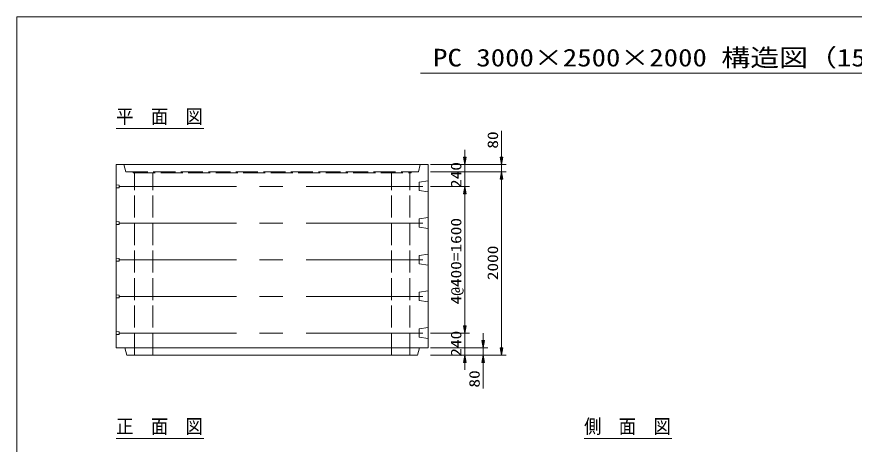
# Model space of a CAD drawing. Units: millimetres on the paper, scale 1:40. Extents: x 18 to 410, y 10 to 287.
# Drawn here: x 18 to 246.2, y 170.4 to 287 of the extents above; entities that cross this region are included whole.
import ezdxf
from ezdxf.enums import TextEntityAlignment as Align

# ---------------------------------------------------------------- set-up
doc = ezdxf.new("R2010")
doc.units = ezdxf.units.MM
doc.linetypes.add('DASHED', pattern=[7.5, 6, -1.5])
doc.linetypes.add('USER1', pattern=[50.8, 31.75, -6.35, 6.35, -6.35])
for name, color, linetype, lineweight in [('0_7', 7, 'Continuous', 13), ('Layer1', 3, 'Continuous', 13), ('Layer2', 6, 'USER1', 13), ('Layer3', 7, 'Continuous', 13), ('Layer4', 4, 'DASHED', 13), ('Layer7', 9, 'Continuous', 13)]:
    doc.layers.add(name, color=color, linetype=linetype, lineweight=lineweight)
doc.styles.add('ＭＳ ゴシック', font='')
doc.styles.get('ＭＳ ゴシック').set_extended_font_data('MS Gothic')

msp = doc.modelspace()

# ---------------------------------------------------------------- hatches: boundary and pattern name
at = {"layer": 'Layer1'}
for points in [[(139.76, 248.742), (140.427, 248.742), (140.094, 246.742)], [(149.76, 248.742), (150.427, 248.742), (150.094, 246.742)], [(149.76, 242.742), (150.427, 242.742), (150.094, 244.742)], [(149.76, 242.742), (150.427, 242.742), (150.094, 244.742)], [(139.76, 238.742), (140.427, 238.742), (140.094, 240.742)], [(139.76, 238.742), (140.427, 238.742), (140.094, 240.742)], [(139.76, 202.742), (140.427, 202.742), (140.094, 200.742)], [(139.76, 202.742), (140.427, 202.742), (140.094, 200.742)], [(144.76, 198.742), (145.427, 198.742), (145.094, 196.742)], [(149.76, 196.742), (150.427, 196.742), (150.094, 194.742)], [(139.76, 192.742), (140.427, 192.742), (140.094, 194.742)], [(144.76, 192.742), (145.427, 192.742), (145.094, 194.742)]]:
    msp.add_hatch(color=256, dxfattribs=at).paths.add_polyline_path(points)

# ---------------------------------------------------------------- linework, layer by layer
at = {"layer": '0_7'}
for p, q in [((410, 287), (18, 287)), ((18, 287), (18, 10))]:
    msp.add_line(p, q, dxfattribs=at)
at = {"layer": 'Layer1'}
for p, q in [((150.094, 248.742), (150.094, 255.877)), ((140.094, 248.742), (140.094, 250.742)), ((130.719, 246.742), (141.344, 246.742)), ((130.719, 246.742), (151.344, 246.742)), ((140.094, 240.742), (140.094, 246.742)), ((150.094, 244.742), (150.094, 246.742)), ((130.719, 244.742), (151.344, 244.742)), ((130.719, 244.742), (151.344, 244.742)), ((150.094, 242.742), (150.094, 240.742)), ((150.094, 196.742), (150.094, 242.742)), ((130.719, 240.742), (141.344, 240.742)), ((130.719, 240.742), (141.344, 240.742)), ((140.094, 202.742), (140.094, 238.742)), ((140.094, 238.742), (140.094, 236.742)), ((140.094, 202.742), (140.094, 204.742)), ((130.719, 200.742), (141.344, 200.742)), ((130.719, 200.742), (141.344, 200.742)), ((140.094, 200.742), (140.094, 194.742)), ((145.094, 198.742), (145.094, 200.742)), ((130.719, 196.742), (146.344, 196.742)), ((145.094, 196.742), (145.094, 194.742)), ((130.719, 194.742), (141.344, 194.742)), ((130.719, 194.742), (146.344, 194.742)), ((130.719, 194.742), (151.344, 194.742)), ((140.094, 192.742), (140.094, 190.742)), ((145.094, 192.742), (145.094, 185.606))]:
    msp.add_line(p, q, dxfattribs=at)
for points in [[(139.76, 248.742), (140.427, 248.742), (140.094, 246.742)], [(149.76, 248.742), (150.427, 248.742), (150.094, 246.742)], [(149.76, 242.742), (150.427, 242.742), (150.094, 244.742)], [(149.76, 242.742), (150.427, 242.742), (150.094, 244.742)], [(139.76, 238.742), (140.427, 238.742), (140.094, 240.742)], [(139.76, 238.742), (140.427, 238.742), (140.094, 240.742)], [(139.76, 202.742), (140.427, 202.742), (140.094, 200.742)], [(139.76, 202.742), (140.427, 202.742), (140.094, 200.742)], [(144.76, 198.742), (145.427, 198.742), (145.094, 196.742)], [(149.76, 196.742), (150.427, 196.742), (150.094, 194.742)], [(139.76, 192.742), (140.427, 192.742), (140.094, 194.742)], [(144.76, 192.742), (145.427, 192.742), (145.094, 194.742)]]:
    msp.add_lwpolyline(points, close=True, dxfattribs=at)
at = {"layer": 'Layer2'}
for p, q in [((46.094, 240.742), (129.094, 240.742)), ((46.094, 230.742), (129.094, 230.742)), ((46.094, 220.742), (129.094, 220.742)), ((46.094, 210.742), (129.094, 210.742)), ((46.094, 200.742), (129.094, 200.742))]:
    msp.add_line(p, q, dxfattribs=at)
at = {"layer": 'Layer3'}
for p, q in [((130.094, 246.742), (45.094, 246.742)), ((45.094, 246.742), (45.094, 196.742)), ((130.094, 196.742), (130.094, 246.742)), ((45.094, 196.742), (130.094, 196.742)), ((47.469, 196.742), (47.969, 194.742)), ((127.219, 194.742), (127.719, 196.742)), ((47.969, 194.742), (127.219, 194.742))]:
    msp.add_line(p, q, dxfattribs=at)
at = {"layer": 'Layer4'}
for p, q in [((47.219, 246.742), (47.719, 244.742)), ((127.469, 244.742), (127.969, 246.742)), ((47.719, 244.742), (127.469, 244.742)), ((49.719, 244.742), (49.719, 244.442)), ((49.719, 244.442), (125.469, 244.442)), ((50.094, 194.742), (50.094, 244.442)), ((55.094, 194.742), (55.094, 244.442)), ((120.094, 194.742), (120.094, 244.442)), ((125.094, 194.742), (125.094, 244.442)), ((125.469, 244.442), (125.469, 244.742)), ((127.644, 241.867), (130.094, 242.242)), ((45.944, 241.092), (45.094, 241.142)), ((45.094, 240.342), (45.944, 240.392)), ((45.944, 240.392), (45.944, 241.092)), ((127.644, 239.617), (127.644, 241.867)), ((130.094, 239.242), (127.644, 239.617)), ((45.944, 231.092), (45.094, 231.142)), ((45.944, 230.392), (45.944, 231.092)), ((127.644, 231.867), (130.094, 232.242)), ((127.644, 229.617), (127.644, 231.867)), ((45.094, 230.342), (45.944, 230.392)), ((130.094, 229.242), (127.644, 229.617)), ((127.644, 221.867), (130.094, 222.242)), ((127.644, 219.617), (127.644, 221.867)), ((45.944, 221.092), (45.094, 221.142)), ((45.094, 220.342), (45.944, 220.392)), ((45.944, 220.392), (45.944, 221.092)), ((130.094, 219.242), (127.644, 219.617)), ((45.944, 211.092), (45.094, 211.142)), ((45.094, 210.342), (45.944, 210.392)), ((45.944, 210.392), (45.944, 211.092)), ((127.644, 211.867), (130.094, 212.242)), ((127.644, 209.617), (127.644, 211.867)), ((130.094, 209.242), (127.644, 209.617)), ((45.944, 201.092), (45.094, 201.142)), ((45.944, 200.392), (45.944, 201.092)), ((127.644, 201.867), (130.094, 202.242)), ((127.644, 199.617), (127.644, 201.867)), ((45.094, 200.342), (45.944, 200.392)), ((130.094, 199.242), (127.644, 199.617))]:
    msp.add_line(p, q, dxfattribs=at)
at = {"layer": 'Layer7'}
for p, q in [((294.953, 271.6), (128, 271.6)), ((45.094, 256.535), (68.978, 256.535)), ((45.094, 172.035), (68.978, 172.035)), ((172.594, 172.035), (196.478, 172.035))]:
    msp.add_line(p, q, dxfattribs=at)

# ---------------------------------------------------------------- texts
at = {"layer": 'Layer1', "color": 9, "style": 'ＭＳ ゴシック', "width": 1.2}
for s, p in [('80', (150.024, 251.024)), ('240', (140.024, 240.313)), ('4@400=1600', (140.024, 208.57)), ('2000', (150.024, 215.17)), ('240', (140.024, 194.313)), ('80', (145.024, 185.888))]:
    msp.add_text(s, height=2.886, rotation=90, dxfattribs=at).set_placement(p, align=Align.BOTTOM_LEFT)
at = {"layer": 'Layer7', "style": 'ＭＳ ゴシック', "width": 1.2}
msp.add_text('PC 3000×2500×2000 構造図（150型／300型）', height=4.811, dxfattribs=at).set_placement((214, 272), align=Align.BOTTOM_CENTER)
at = {"layer": 'Layer7', "style": 'ＭＳ ゴシック', "width": 0.9}
for s, p in [('平\u3000面\u3000図', (45.094, 256.742)), ('正\u3000面\u3000図', (45.094, 172.242)), ('側\u3000面\u3000図', (172.594, 172.242))]:
    msp.add_text(s, height=3.848, dxfattribs=at).set_placement(p, align=Align.BOTTOM_LEFT)

doc.saveas('drawing.dxf')
